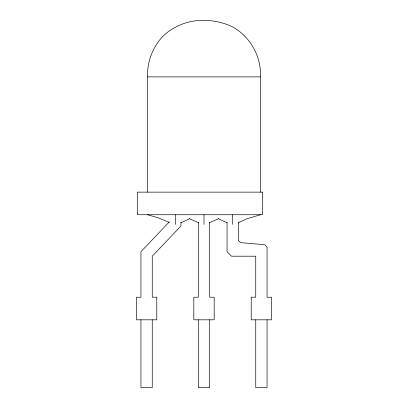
<?xml version="1.0" encoding="UTF-8"?>
<svg xmlns="http://www.w3.org/2000/svg" width="408" height="408" viewBox="0 0 408 408"><rect width="100%" height="100%" fill="white"/><g stroke="black" fill="none" stroke-linecap="round" stroke-linejoin="round"><path stroke-width="0.61" d="M169.218 221.972L140.954 251.685L140.954 297.213L136.435 297.213L136.435 319.811L156.774 319.811L156.774 297.213L152.255 297.213L152.255 256.199L180.953 226.032L180.953 222.268M180.831 222.676L189.771 218.714M209.528 222.676L218.469 218.714M238.226 222.676L247.171 218.714L260.493 214.736M147.507 76.893L260.493 76.893M147.507 214.736L158.34 217.826L169.254 222.416M218.229 218.714L227.169 222.676M189.531 218.714L198.472 222.676M267.046 319.811L267.046 387.6L255.745 387.6L255.745 319.811M260.493 192.137L260.493 73.501C260.176 54.743 249.818 37.087 233.713 27.515C223.635 22.251 212.389 20.033 201.067 20.4C186.966 20.808 173.502 26.311 163.195 35.955C153.515 46.119 147.915 59.466 147.507 73.501L147.507 192.137M238.349 222.238L238.349 240.383L240.608 242.643L264.787 244.708L267.046 247.166L267.046 297.213L271.565 297.213L271.565 319.811L251.226 319.811L251.226 297.213L255.745 297.213L255.745 256.199L231.571 256.199L227.047 251.68L227.047 222.375M232.698 214.736L232.698 224.354M209.651 222.345L209.651 297.213L214.169 297.213L214.169 319.811L193.831 319.811L193.831 297.213L198.349 297.213L198.349 222.345M209.651 319.811L209.651 387.6L198.349 387.6L198.349 319.811M204 214.736L204 224.354M175.302 214.736L175.302 224.354M152.255 319.811L152.255 387.6L140.954 387.6L140.954 319.811M262.477 192.137L137.338 192.137L137.338 214.736L262.477 214.736L262.477 192.137"/></g></svg>
